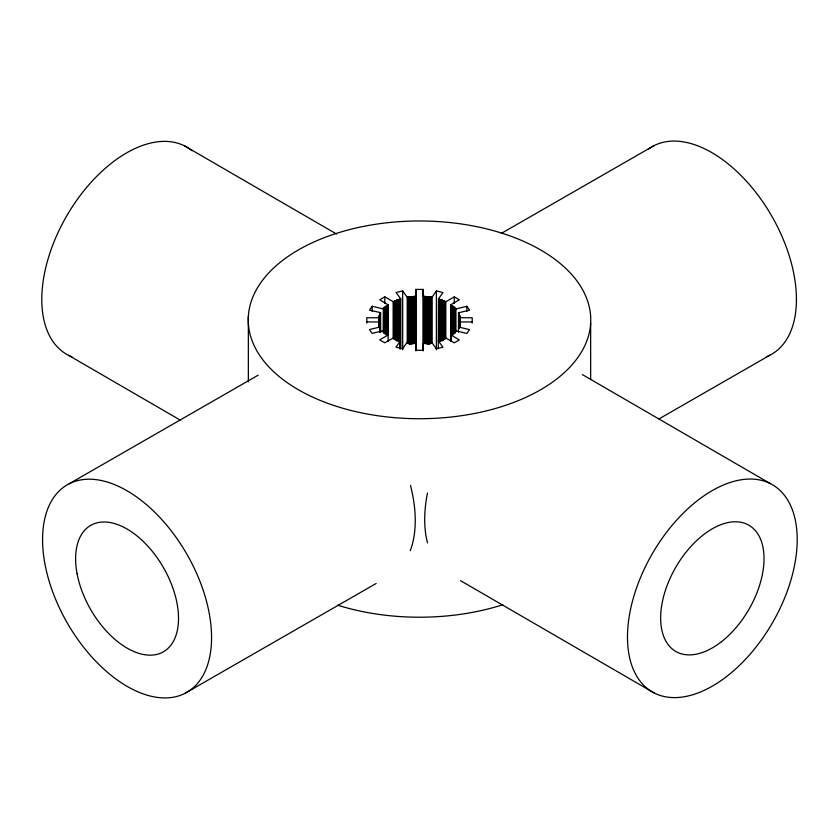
<?xml version="1.0" encoding="UTF-8"?>
<svg xmlns="http://www.w3.org/2000/svg" width="839" height="839" viewBox="0 0 839 839"><rect width="100%" height="100%" fill="white"/><g stroke="black" fill="none" stroke-linecap="round" stroke-linejoin="round"><path stroke-width="1.26" d="M415.756 349.968L415.934 289.413L423.129 289.413L423.129 296.324L431.928 297.352L436.385 290.944L443.023 292.528L438.44 298.925L438.262 348.678M366.79 322.984L366.79 317.75L378.767 317.75L380.539 312.674L369.443 310.094L372.191 306.266L383.255 308.909L388.058 304.756L379.71 299.785L384.786 296.849L393.26 301.736L400.738 298.862L400.738 348.573M438.44 298.925L445.782 301.767L454.256 296.87L459.332 299.806L450.868 304.704L450.868 341.326M501.334 233.399L654.105 145.608M69.228 483.746L258.213 375.138M658.867 418.986L769.772 355.254M184.895 693.392A119.757 68.987 60.1 0 0 151.481 509.126A119.757 68.987 60.1 0 0 44.803 563.189A119.757 68.987 60.1 0 0 184.895 693.392L376.145 583.483M438.545 340.739L445.74 337.96L454.214 342.847L459.29 339.91L450.942 334.939L455.745 330.786L466.809 333.429L469.557 329.591L458.461 327.021L460.233 321.945L472.21 321.935M407.261 343.099L407.261 297.321L402.678 290.934L396.039 292.517L400.738 298.862M450.868 304.704L455.766 308.951L466.841 306.298L469.588 310.136L458.524 312.779L458.461 332.254M407.261 297.321L415.756 296.345M366.79 321.903L378.798 322.008L380.476 326.906L369.412 329.559L372.159 333.387L383.161 330.681L388.132 334.992L379.668 339.889L384.744 342.815L393.355 338.002L400.56 340.77L395.977 347.157L402.615 348.751L407.072 342.343L415.871 343.361L415.871 350.283L423.066 350.283L423.244 343.35L431.739 342.375L436.322 348.762L442.961 347.178L438.262 340.823M582.402 374.603L770.443 483.673M184.758 145.996L336.544 234.029M460.538 580.661L654.242 693.004M68.557 355.327L180.7 420.37M458.524 312.779L460.202 317.687L472.21 317.792L472.21 323.025M590.656 323.162A171.25 98.866 0 0 1 328.951 403.769A171.25 98.866 0 0 1 338.893 232.613A171.25 98.866 0 0 1 590.656 323.162L590.656 379.312M466.841 306.298L466.841 311.531M460.192 317.499L460.171 326.235M459.992 316.576L460.097 326.602M459.856 316.03L459.856 326.497M459.678 315.485L459.762 326.581M459.499 314.94L459.636 325.763M459.363 314.573L459.321 327.85M459.132 314.038L459.164 328.217M458.964 313.671L459.059 328.238M458.786 313.314L458.891 327.881M458.608 312.957L458.713 327.525M455.766 308.951L455.766 331.185M455.535 308.689L455.535 332.234M455.378 308.521L455.378 332.066M455.231 308.364L455.231 331.908M455.063 308.207L455.063 333.052M454.916 308.039L454.916 332.894M454.591 307.714L454.738 332.737M454.413 307.567L454.413 332.412M454.256 296.87L454.256 303.414M454.256 307.399L454.256 333.565M454.077 307.252L454.077 333.408M453.909 307.084L453.909 333.251M453.731 306.938L453.731 333.093M453.563 306.78L453.563 332.936M453.364 306.634L453.364 334.1M453.196 306.466L453.196 333.943M453.008 306.319L453.008 333.786M452.829 306.162L452.829 334.939M452.641 306.015L452.641 334.792M452.462 305.868L452.462 334.646M452.263 305.721L452.263 334.499M452.074 305.564L452.074 334.342M451.864 305.427L451.864 334.205M451.676 305.27L451.676 335.359M451.476 305.134L451.476 335.212M451.277 304.987L451.277 335.065M451.067 304.84L450.942 341.483M445.782 301.767L445.782 338.39M445.404 301.568L445.404 338.201M445.142 301.463L445.142 338.086M444.901 301.337L444.901 339.271M444.639 301.232L444.639 339.166M444.397 301.117L444.397 339.04M444.135 301.002L444.135 338.935M443.883 300.886L443.883 338.82M443.621 300.782L443.621 340.026M443.359 300.666L443.359 339.91M443.097 300.572L443.097 339.805M442.835 300.456L442.835 339.69M442.562 300.362L442.562 339.596M442.31 300.247L442.31 340.791M442.038 300.152L442.038 340.697M441.765 300.047L441.765 340.592M441.492 299.942L441.492 340.498M441.23 299.848L441.23 340.393M440.947 299.754L440.947 340.298M440.685 299.649L440.685 341.504M440.402 299.565L440.402 341.421M440.129 299.46L440.129 341.316M439.846 299.366L439.846 341.221M439.573 299.271L439.573 341.127M439.29 299.187L439.29 341.043M439.007 299.093L439.007 340.949M438.724 299.009L438.724 340.865M436.385 290.944L436.385 349.8M431.928 297.352L431.928 343.13M431.624 297.3L431.624 343.078M431.319 297.237L431.319 343.025M431.005 297.195L431.005 342.983M430.701 297.142L430.701 342.92M430.386 297.09L430.386 342.868M430.082 297.037L430.082 342.815M429.767 296.996L429.767 344.084M429.463 296.943L429.463 344.032M429.149 296.901L429.149 343.99M428.834 296.859L428.834 343.948M428.519 296.828L428.519 343.917M428.205 296.775L428.205 343.864M427.89 296.744L427.89 343.833M427.575 296.702L427.575 343.791M427.261 296.67L427.261 343.759M426.946 296.628L426.946 343.717M426.632 296.597L426.632 343.686M426.317 296.566L426.317 343.654M425.992 296.545L425.992 343.633M425.677 296.503L425.677 343.591M425.363 296.482L425.363 343.571M425.048 296.45L425.048 343.539M424.723 296.429L424.723 343.518M424.408 296.408L424.408 343.497M424.094 296.387L424.094 343.476M423.768 296.366L423.768 343.455M423.454 296.356L423.454 343.445M423.129 289.413L423.129 350.891M415.934 289.413L415.934 350.891M415.431 296.356L415.431 343.434M415.116 296.377L415.116 343.466M414.791 296.387L414.791 343.476M414.476 296.419L414.476 343.508M414.162 296.44L414.162 343.529M413.837 296.471L413.837 343.55M413.522 296.492L413.522 343.571M413.208 296.524L413.208 343.612M412.882 296.545L412.882 343.633M412.568 296.587L412.568 343.665M412.253 296.607L412.253 343.696M411.939 296.649L411.939 343.738M411.624 296.681L411.624 343.759M411.309 296.723L411.309 343.801M410.995 296.754L410.995 343.843M410.68 296.796L410.68 343.885M410.365 296.828L410.365 343.917M410.051 296.88L410.051 343.969M409.736 296.922L409.736 344M409.432 296.964L409.432 344.053M409.117 297.006L409.117 344.095M408.813 297.058L408.813 342.836M408.499 297.1L408.499 342.889M408.194 297.163L408.194 342.941M407.88 297.205L407.88 342.983M407.576 297.268L407.576 343.046M402.678 290.934L402.678 349.79M400.455 298.957L400.455 348.657M400.276 340.676L400.276 348.531M400.172 299.041L400.172 348.741M399.888 299.135L399.888 348.835M399.605 299.219L399.605 341.074M399.333 299.313L399.333 341.169M399.049 299.397L399.049 341.253M398.777 299.502L398.777 341.358M398.494 299.586L398.494 341.442M398.221 299.691L398.221 341.546M397.948 299.785L397.948 340.33M397.676 299.88L397.676 340.435M397.403 299.974L397.403 340.529M397.141 300.079L397.141 340.634M396.868 300.184L396.868 340.728M396.606 300.289L396.606 340.844M396.333 300.393L396.333 339.627M396.071 300.498L396.071 339.743M395.809 300.603L395.809 339.837M395.547 300.719L395.547 339.952M395.284 300.823L395.284 338.746M395.033 300.928L395.033 338.862M394.77 301.044L394.77 338.966M394.529 301.159L394.529 339.092M394.267 301.264L394.267 339.197M394.015 301.39L394.015 339.313M393.764 301.495L393.764 338.117M393.512 301.621L393.512 338.243M393.26 301.736L393.26 338.358M388.058 304.756L388.132 341.536M387.849 304.893L387.849 334.981M387.649 305.039L387.649 335.128M387.45 305.186L387.45 335.264M387.261 305.333L387.261 335.422M387.052 305.469L387.052 334.247M386.863 305.627L386.863 334.404M386.664 305.774L386.664 334.541M386.485 305.92L386.485 334.698M386.286 306.067L386.286 334.845M386.108 306.225L386.108 333.691M385.919 306.371L385.919 333.838M385.751 306.529L385.751 333.995M385.552 306.675L385.552 334.142M385.384 306.833L385.384 332.999M385.195 306.99L385.195 333.146M385.028 307.147L385.028 333.303M384.849 307.305L384.849 333.461M384.786 296.849L384.786 303.382M384.692 307.462L384.692 333.618M384.514 307.619L384.514 332.464M384.367 307.777L384.367 332.632M384.189 307.934L384.189 332.789M384.031 308.102L384.031 332.947M383.863 308.259L383.863 333.104M383.717 308.427L383.717 331.961M383.559 308.584L383.559 332.129M383.413 308.752L383.255 332.454M380.539 312.674L380.539 332.286M380.455 312.853L380.455 332.464M380.277 313.209L380.172 331.688M380.088 313.555L379.941 332.38M379.92 313.922L379.836 332.412M379.679 314.457L379.721 331.835M379.543 314.814L379.543 326.591M379.354 315.37L379.238 326.193M379.176 315.915L379.144 326.56M379.039 316.46L378.903 326.172M378.871 317.194L378.829 326.539M372.191 306.266L372.191 311.5M248.344 316.534L248.344 381.829M410.491 485.424A119.757 68.987 60.1 0 1 410.25 550.73M647.823 149.573A119.757 68.987 60.1 0 1 771.943 216.399A119.757 68.987 60.1 0 1 766.374 356.774M427.523 542.875A119.757 69.301 -59.9 0 1 427.491 493.049M502.865 604.709A171.25 98.866 0 0 1 337.624 605.181M71.965 356.869A119.757 69.301 -59.9 0 1 66.91 215.55A119.757 69.301 -59.9 0 1 192.058 150.747M77.094 573.771A72.93 42.013 60.1 0 0 162.661 652.207A72.93 42.013 60.1 0 0 141.424 539.729A72.93 42.013 60.1 0 0 77.094 573.771M721.477 641.699A72.93 42.202 -59.9 0 0 751.828 527.217A72.93 42.202 -59.9 0 0 663.712 596.099A72.93 42.202 -59.9 0 0 721.477 641.699M726.501 676.612A119.757 69.301 -59.9 0 0 777.743 488.424A119.757 69.301 -59.9 0 0 632.795 599.969A119.757 69.301 -59.9 0 0 726.501 676.612"/></g></svg>
